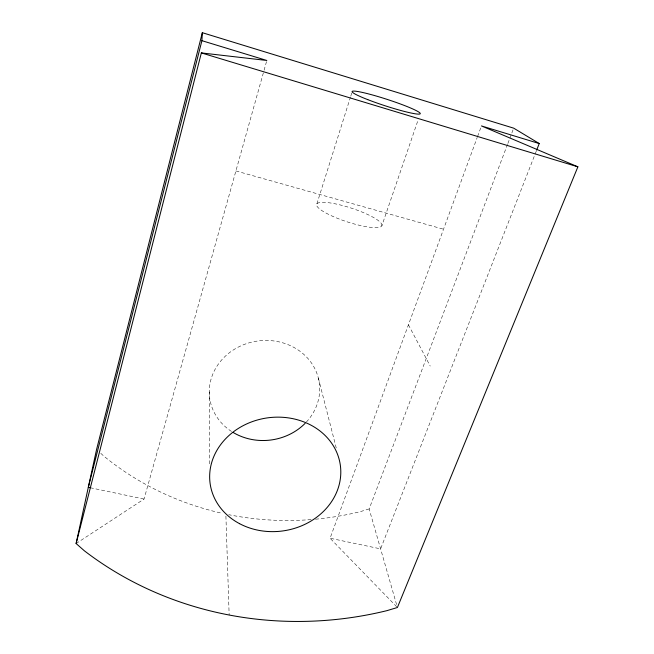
<?xml version="1.0" encoding="UTF-8"?>
<svg xmlns="http://www.w3.org/2000/svg" width="654" height="654" viewBox="0 0 654 654"><rect width="100%" height="100%" fill="white"/><g stroke="black" fill="none" stroke-linecap="round" stroke-linejoin="round"><path stroke-width="0.49" stroke-dasharray="3.27 2.45" d="M76.117 543.539L144.06 499.051L263.815 71.221M264.085 70.248L266.824 60.47M316.904 203.778L350.47 97.094M350.773 96.13L351.999 92.247M381.846 225.777A34.351 7.169 18.1 0 0 335.363 203.852A34.351 7.169 18.1 0 0 330.523 215.329A34.351 7.169 18.1 0 0 381.846 225.777L417.914 120.524M396.7 606.765L330.074 538.242L477.24 137.405M477.592 136.449L480.747 127.841M396.569 604.549L369.158 508.935L507.52 144.387M507.888 143.43L511.51 133.89M511.869 132.934L513.684 128.159M536.264 151.164L380.603 548.87L330.074 538.242M369.158 508.935L360.223 511.673A292.248 278.833 -18.1 0 1 315.065 519.251M90.301 487.745L144.06 499.051M235.906 170.939L443.526 229.219M100.79 453.32L103.594 455.92A292.248 278.833 -18.1 0 0 221.951 513.251M408.431 324.817L430.218 366.077M318.408 378.29L336.328 448.317M225.908 516.137L229.153 615.013M209.255 391.959L209.599 464.724M311.091 519.587A292.248 278.833 -18.1 0 1 228.769 514.706M231.557 431.468A55.328 49.941 -7.8 0 1 220.913 360.836A55.328 49.941 -7.8 0 1 299.418 350.863A55.328 49.941 -7.8 0 1 306.456 421.953"/><path stroke-width="0.98" d="M539.239 143.553L481.45 125.928L577.883 166.819L397.411 607.492L386.906 610.656A351.607 326.55 -16.8 0 1 84.407 550.832L76.117 543.539L88.306 487.32L201.906 40.671L202.331 32.7L513.684 128.159L539.239 143.553L536.632 150.207M202.331 32.7L96.596 449.412L88.306 487.32L90.301 487.745M76.117 543.539L201.358 52.917L266.824 60.47L201.906 40.671M201.358 52.917L577.883 166.819M305.107 423.367A55.328 49.941 -7.8 0 1 233.225 432.498M367.777 99.645A35.847 3.352 18 0 0 420.228 113.763A35.847 3.352 18 0 0 370.499 94.429A35.847 3.352 18 0 0 367.777 99.645M239.585 523.682A65.743 57.045 -8.4 0 0 340.718 474.943A65.743 57.045 -8.4 0 0 245.381 424.536A65.743 57.045 -8.4 0 0 239.585 523.682"/></g></svg>
